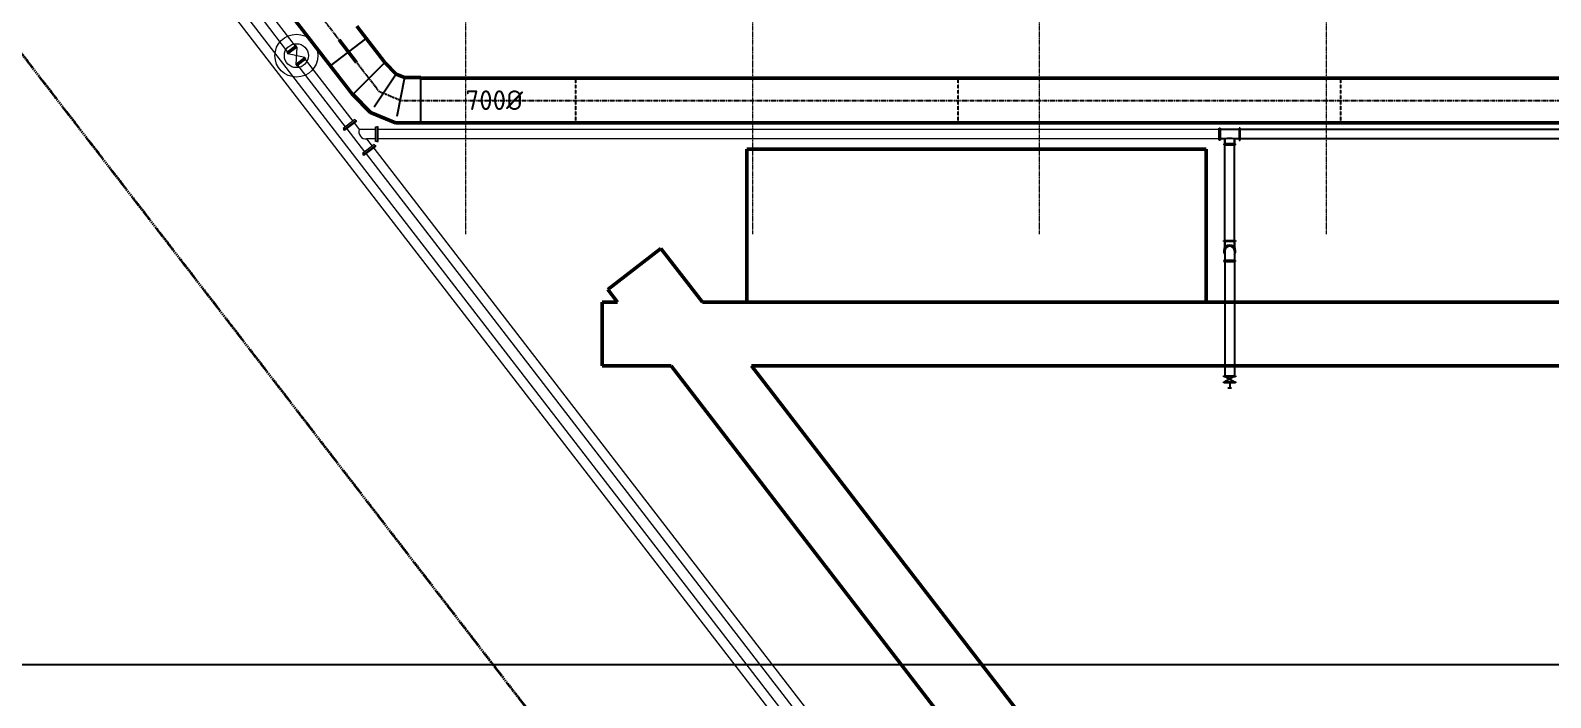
# Model space of a CAD drawing. Header units: inches. Extents: x 0 to 235202, y 0 to 361577.
# Drawn here: x 115357 to 139195, y 286760 to 297221 of the extents above; entities that cross this region are included whole.
import ezdxf

# ---------------------------------------------------------------- set-up
doc = ezdxf.new("R2010")
doc.units = ezdxf.units.IN
doc.header["$MEASUREMENT"] = 0
for name, pattern in [('CENTER', [2, 1.25, -0.25, 0.25, -0.25]), ('CENTER2', [1.125, 0.75, -0.125, 0.125, -0.125]), ('HIDDEN', [0.375, 0.25, -0.125]), ('PHANTOM2', [1.25, 0.625, -0.125, 0.125, -0.125, 0.125, -0.125])]:
    doc.linetypes.add(name, pattern=pattern)
for name, color, linetype, lineweight in [('.5', 8, 'Continuous', 0), ('DIM', 251, 'Continuous', 0), ('plan', 8, 'Continuous', 0), ('PLC WIRE', 7, 'Continuous', 0)]:
    doc.layers.add(name, color=color, linetype=linetype, lineweight=lineweight)
for name, color, linetype in [('2', 2, 'HIDDEN'), ('pipes', 2, 'Continuous'), ('text', 3, 'Continuous')]:
    doc.layers.add(name, color=color, linetype=linetype)
doc.styles.add('ISO', font='isocpeur.ttf')
doc.styles.get("Standard").update_dxf_attribs({"font": 'arial.ttf'})
doc.linetypes.add('FENCE_LINE', pattern='A,0.5,-0.1,["X",Standard,S=0.1,R=0,X=-0.02,Y=-0.05],-0.1', length=0.7)

msp = doc.modelspace()

# ---------------------------------------------------------------- linework, layer by layer
at = {"layer": '.5', "color": 8, "linetype": 'CENTER', "ltscale": 10}
for p, q in [((122183, 294028), (122183, 325316)), ((126683, 294028), (126683, 325316)), ((131183, 294028), (131183, 325315)), ((135683, 294028), (135683, 325355))]:
    msp.add_line(p, q, dxfattribs=at)
at = {"color": 8, "linetype": 'PHANTOM2', "ltscale": 20}
for p, q in [((117313, 300799), (120821, 296267)), ((120821, 296267), (121166, 296124)), ((121166, 296124), (159309, 296124))]:
    msp.add_line(p, q, dxfattribs=at)
at = {"color": 8, "linetype": 'CENTER', "ltscale": 500}
for p, q in [((121094, 296537), (120692, 295936)), ((121224, 296483), (121083, 295774))]:
    msp.add_line(p, q, dxfattribs=at)
at = {"color": 1}
msp.add_lwpolyline([(105098, 331407), (105098, 287281), (181188, 287281), (181188, 331407)], close=True, dxfattribs=at)
at = {"layer": '2', "color": 8}
for p, q in [((121478, 295774), (121478, 296474)), ((123908, 295774), (123908, 296484)), ((129908, 295774), (129908, 296474)), ((135908, 295774), (135908, 296474))]:
    msp.add_line(p, q, dxfattribs=at)
at = {"layer": 'DIM', "color": 8, "linetype": 'CENTER2', "lineweight": 35, "ltscale": 30}
msp.add_line((138607, 266547), (95201, 322805), dxfattribs=at)
at = {"layer": 'DIM', "color": 8, "linetype": 'FENCE_LINE', "ltscale": 25}
msp.add_line((145707, 262255), (107026, 312390), dxfattribs=at)
at = {"layer": 'DIM', "color": 8, "linetype": 'Continuous', "ltscale": 25}
msp.add_line((145897, 262255), (107144, 312482), dxfattribs=at)
at = {"layer": 'DIM', "color": 8, "lineweight": 50}
for p, q in [((117005, 300619), (120414, 296212)), ((119143, 297855), (120414, 296212)), ((120914, 296717), (120474, 297285)), ((120473, 296716), (120198, 297072)), ((121094, 296537), (120914, 296717)), ((121094, 296537), (121224, 296483)), ((121478, 296483), (121224, 296483)), ((121478, 296474), (141913, 296474)), ((120692, 295936), (120412, 296215)), ((120692, 295936), (121083, 295774)), ((120692, 295936), (121083, 295774)), ((121478, 295774), (121083, 295774)), ((121478, 295774), (141913, 295774))]:
    msp.add_line(p, q, dxfattribs=at)
at = {"layer": 'DIM', "color": 8, "linetype": 'Continuous'}
for p, q in [((119526, 296971), (119386, 296863)), ((119661, 296797), (119395, 296852)), ((119535, 296960), (119521, 296689)), ((119669, 296786), (119529, 296678))]:
    msp.add_line(p, q, dxfattribs=at)
for radius in [336, 188]:
    msp.add_circle((119528, 296825), radius, dxfattribs=at)
at = {"layer": 'DIM', "color": 8}
msp.add_arc((120621, 295632), 113, 160.7798, 274.5137, dxfattribs=at)
at = {"layer": 'pipes', "color": 8, "ltscale": 2000}
for p, q in [((120065, 296663), (120617, 297090)), ((120914, 296717), (120412, 296215)), ((121478, 295774), (121478, 296483)), ((133997, 295501), (133997, 295687)), ((133997, 295687), (134013, 295687)), ((134005, 295687), (134005, 295501)), ((134013, 295687), (134013, 295501)), ((134313, 295669), (134013, 295669)), ((134328, 295687), (134313, 295687)), ((134313, 295687), (134313, 295501)), ((134320, 295687), (134320, 295501)), ((134328, 295501), (134328, 295687)), ((142164, 295669), (134328, 295669)), ((134013, 295501), (133997, 295501)), ((134088, 295519), (134013, 295519)), ((134070, 295444), (134070, 295429)), ((134256, 295444), (134070, 295444)), ((134256, 295437), (134070, 295437)), ((134070, 295429), (134256, 295429)), ((134088, 295519), (134088, 295444)), ((134088, 295444), (134088, 295519)), ((134088, 293817), (134088, 295429)), ((134313, 295519), (134238, 295519)), ((134238, 295519), (134238, 295444)), ((134238, 295444), (134238, 295519)), ((134238, 293817), (134238, 295429)), ((134256, 295429), (134256, 295444)), ((134313, 295501), (134328, 295501)), ((142164, 295519), (134328, 295519)), ((134070, 293911), (134070, 293926)), ((134070, 293926), (134256, 293926)), ((134256, 293926), (134256, 293911)), ((134256, 293918), (134070, 293918)), ((134256, 293911), (134070, 293911)), ((134088, 293911), (134088, 293817)), ((134088, 293761), (134088, 293611)), ((134238, 293911), (134238, 293817)), ((134238, 293761), (134238, 293611)), ((134070, 293611), (134070, 293595)), ((134256, 293611), (134070, 293611)), ((134256, 293603), (134070, 293603)), ((134070, 293595), (134256, 293595)), ((134088, 293595), (134088, 291804)), ((134238, 293595), (134238, 291804)), ((134256, 293595), (134256, 293611)), ((134070, 291789), (134070, 291804)), ((134070, 291804), (134256, 291804)), ((134256, 291796), (134070, 291796)), ((134256, 291789), (134070, 291789)), ((134223, 291789), (134088, 291712)), ((134103, 291789), (134238, 291712)), ((134256, 291804), (134256, 291789)), ((134070, 291696), (134070, 291712)), ((134070, 291712), (134256, 291712)), ((134256, 291704), (134070, 291704)), ((134256, 291696), (134070, 291696)), ((134191, 291613), (134135, 291613)), ((134163, 291696), (134163, 291613)), ((134256, 291712), (134256, 291696))]:
    msp.add_line(p, q, dxfattribs=at)
for centre, radius, start, end in [((134163, 295216), 312, 76.1033, 103.8965), ((134163, 293761), 93.7, 323.1778, 216.8224), ((134163, 293761), 75, 359.9998, 179.9998)]:
    msp.add_arc(centre, radius, start, end, dxfattribs=at)
at = {"layer": 'plan', "color": 8, "lineweight": 50}
for p, q in [((126594, 295359), (133794, 295359)), ((126594, 292959), (126594, 295359)), ((133794, 292959), (133794, 295359)), ((124410, 293157), (125245, 293801)), ((125245, 293801), (125894, 292959)), ((124562, 292959), (124410, 293157)), ((124324, 292959), (124562, 292959)), ((124324, 292959), (124324, 291959)), ((125894, 292959), (155272, 292959)), ((124324, 291959), (125403, 291959)), ((125403, 291959), (151614, 257981)), ((126665, 291959), (150941, 260490)), ((155163, 291959), (126665, 291959)), ((126665, 291959), (162083, 246047))]:
    msp.add_line(p, q, dxfattribs=at)
at = {"layer": 'PLC WIRE', "color": 8, "ltscale": 2000}
for p, q in [((119005, 297380), (119389, 296882)), ((119154, 297432), (119507, 296974)), ((119518, 296982), (119378, 296874)), ((119378, 296874), (119395, 296852)), ((119395, 296852), (119535, 296960)), ((119535, 296960), (119518, 296982)), ((119661, 296797), (119521, 296689)), ((119677, 296775), (119661, 296797)), ((119521, 296689), (119537, 296667)), ((119537, 296667), (119677, 296775)), ((119548, 296676), (120294, 295709)), ((119667, 296767), (120413, 295800)), ((120446, 295826), (120260, 295683)), ((120260, 295683), (120273, 295667)), ((120273, 295667), (120458, 295810)), ((120285, 295651), (120273, 295667)), ((120471, 295794), (120285, 295651)), ((120318, 295677), (120597, 295316)), ((120437, 295768), (120514, 295669)), ((120458, 295810), (120446, 295826)), ((120458, 295810), (120471, 295794)), ((120769, 295669), (120514, 295669)), ((120769, 295711), (120789, 295711)), ((120769, 295477), (120769, 295711)), ((120789, 295711), (120789, 295477)), ((120809, 295711), (120789, 295711)), ((120789, 295711), (120789, 295477)), ((120809, 295477), (120809, 295711)), ((133997, 295669), (120809, 295669)), ((120749, 295434), (120563, 295290)), ((120575, 295275), (120761, 295418)), ((120773, 295402), (120588, 295259)), ((120769, 295519), (120630, 295519)), ((120630, 295519), (120715, 295408)), ((120740, 295376), (138891, 271845)), ((120761, 295418), (120749, 295434)), ((120761, 295418), (120773, 295402)), ((120789, 295477), (120769, 295477)), ((120789, 295477), (120809, 295477)), ((133997, 295519), (120809, 295519)), ((120563, 295290), (120575, 295275)), ((120588, 295259), (120575, 295275)), ((120621, 295284), (138734, 271805))]:
    msp.add_line(p, q, dxfattribs=at)

# ---------------------------------------------------------------- texts
at = {"layer": 'text', "color": 8, "style": 'ISO'}
msp.add_text('700%%C', height=307.6, dxfattribs=at).set_placement((122179, 295973))

doc.saveas('drawing.dxf')
